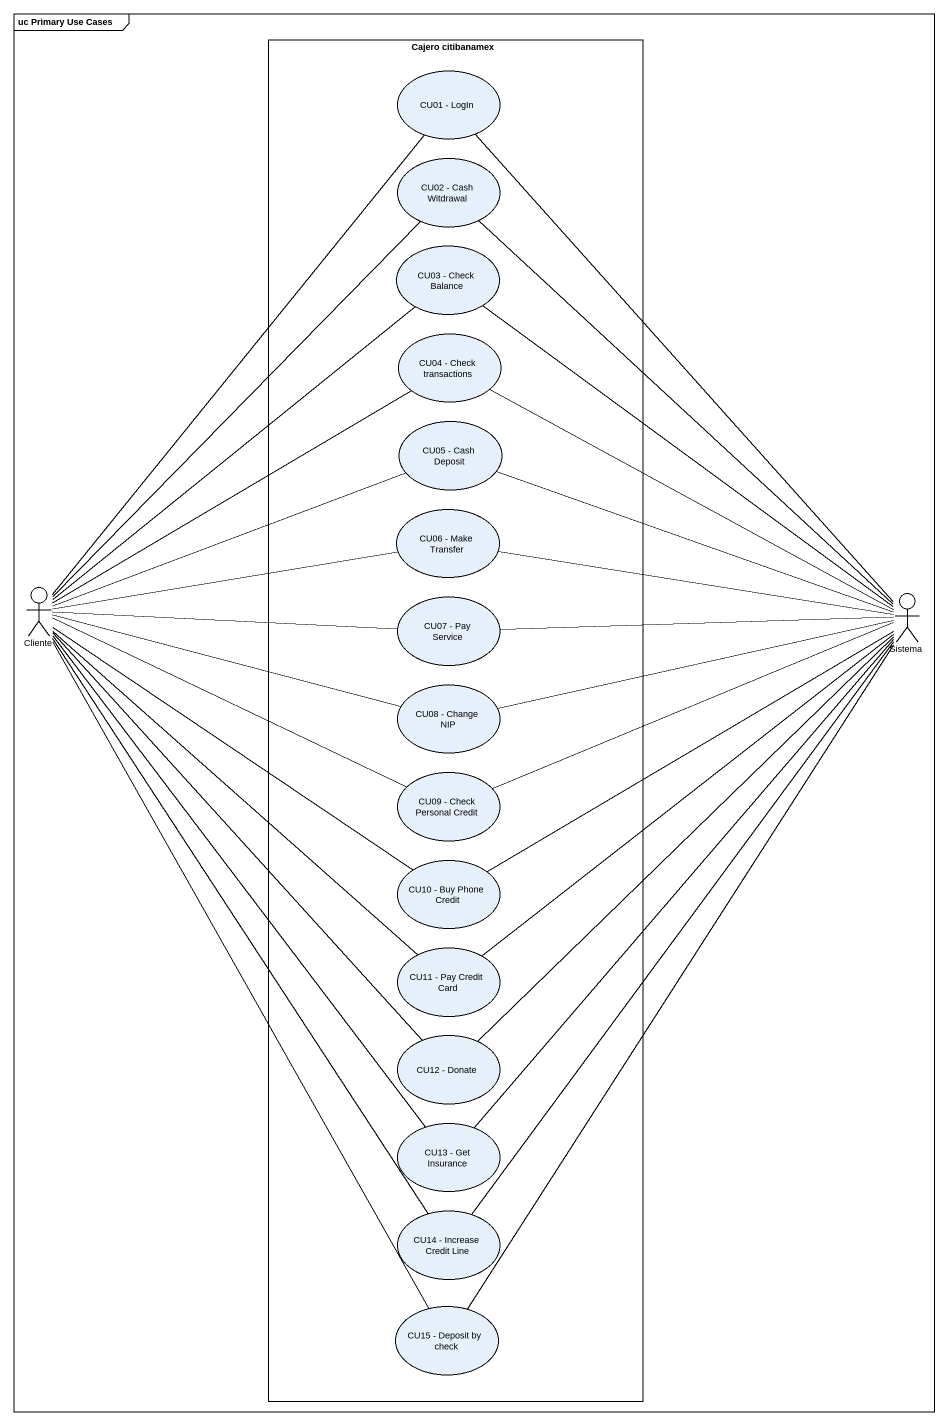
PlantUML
@startuml
mainframe uc Primary Use Cases
rectangle "Cajero citibanamex" as Cajero_citibanamex {
  usecase "CU01 - LogIn" as CU01_LogIn
  usecase "CU02 - Cash Witdrawal" as CU02_Cash_Witdrawal
  usecase "CU03 - Check Balance" as CU03_Check_Balance
  usecase "CU04 - Check transactions" as CU04_Check_transactions
  usecase "CU05 - Cash Deposit" as CU05_Cash_Deposit
  usecase "CU06 - Make Transfer" as CU06_Make_Transfer
  usecase "CU07 - Pay Service" as CU07_Pay_Service
  usecase "CU08 - Change NIP" as CU08_Change_NIP
  usecase "CU09 - Check Personal Credit" as CU09_Check_Personal_Credit
  usecase "CU10 - Buy Phone Credit" as CU10_Buy_Phone_Credit
  usecase "CU11 - Pay Credit Card" as CU11_Pay_Credit_Card
  usecase "CU12 - Donate" as CU12_Donate
  usecase "CU13 - Get Insurance" as CU13_Get_Insurance
  usecase "CU14 - Increase Credit Line" as CU14_Increase_Credit_Line
  usecase "CU15 - Deposit by check" as CU15_Deposit_by_check
}
actor Cliente
actor Sistema
CU02_Cash_Witdrawal -- Cliente
CU03_Check_Balance -- Cliente
Cliente -up- CU01_LogIn
Cliente -up- CU04_Check_transactions
Cliente -right- CU05_Cash_Deposit
Cliente -right- CU06_Make_Transfer
Cliente -right- CU07_Pay_Service
Cliente -right- CU08_Change_NIP
Cliente -right- CU09_Check_Personal_Credit
Cliente -- CU10_Buy_Phone_Credit
Cliente -- CU11_Pay_Credit_Card
Cliente -- CU12_Donate
Cliente -- CU13_Get_Insurance
Cliente -- CU15_Deposit_by_check
Sistema -up- CU01_LogIn
Sistema -up- CU02_Cash_Witdrawal
Sistema -up- CU03_Check_Balance
Sistema -left- CU04_Check_transactions
Sistema -left- CU05_Cash_Deposit
Sistema -left- CU06_Make_Transfer
Sistema -left- CU07_Pay_Service
Sistema -left- CU09_Check_Personal_Credit
Sistema -left- CU10_Buy_Phone_Credit
Sistema -- CU11_Pay_Credit_Card
Sistema -- CU12_Donate
Sistema -- CU13_Get_Insurance
Sistema -- CU14_Increase_Credit_Line
Sistema -- CU15_Deposit_by_check
CU08_Change_NIP -right- Sistema
CU14_Increase_Credit_Line -up- Cliente
@enduml
